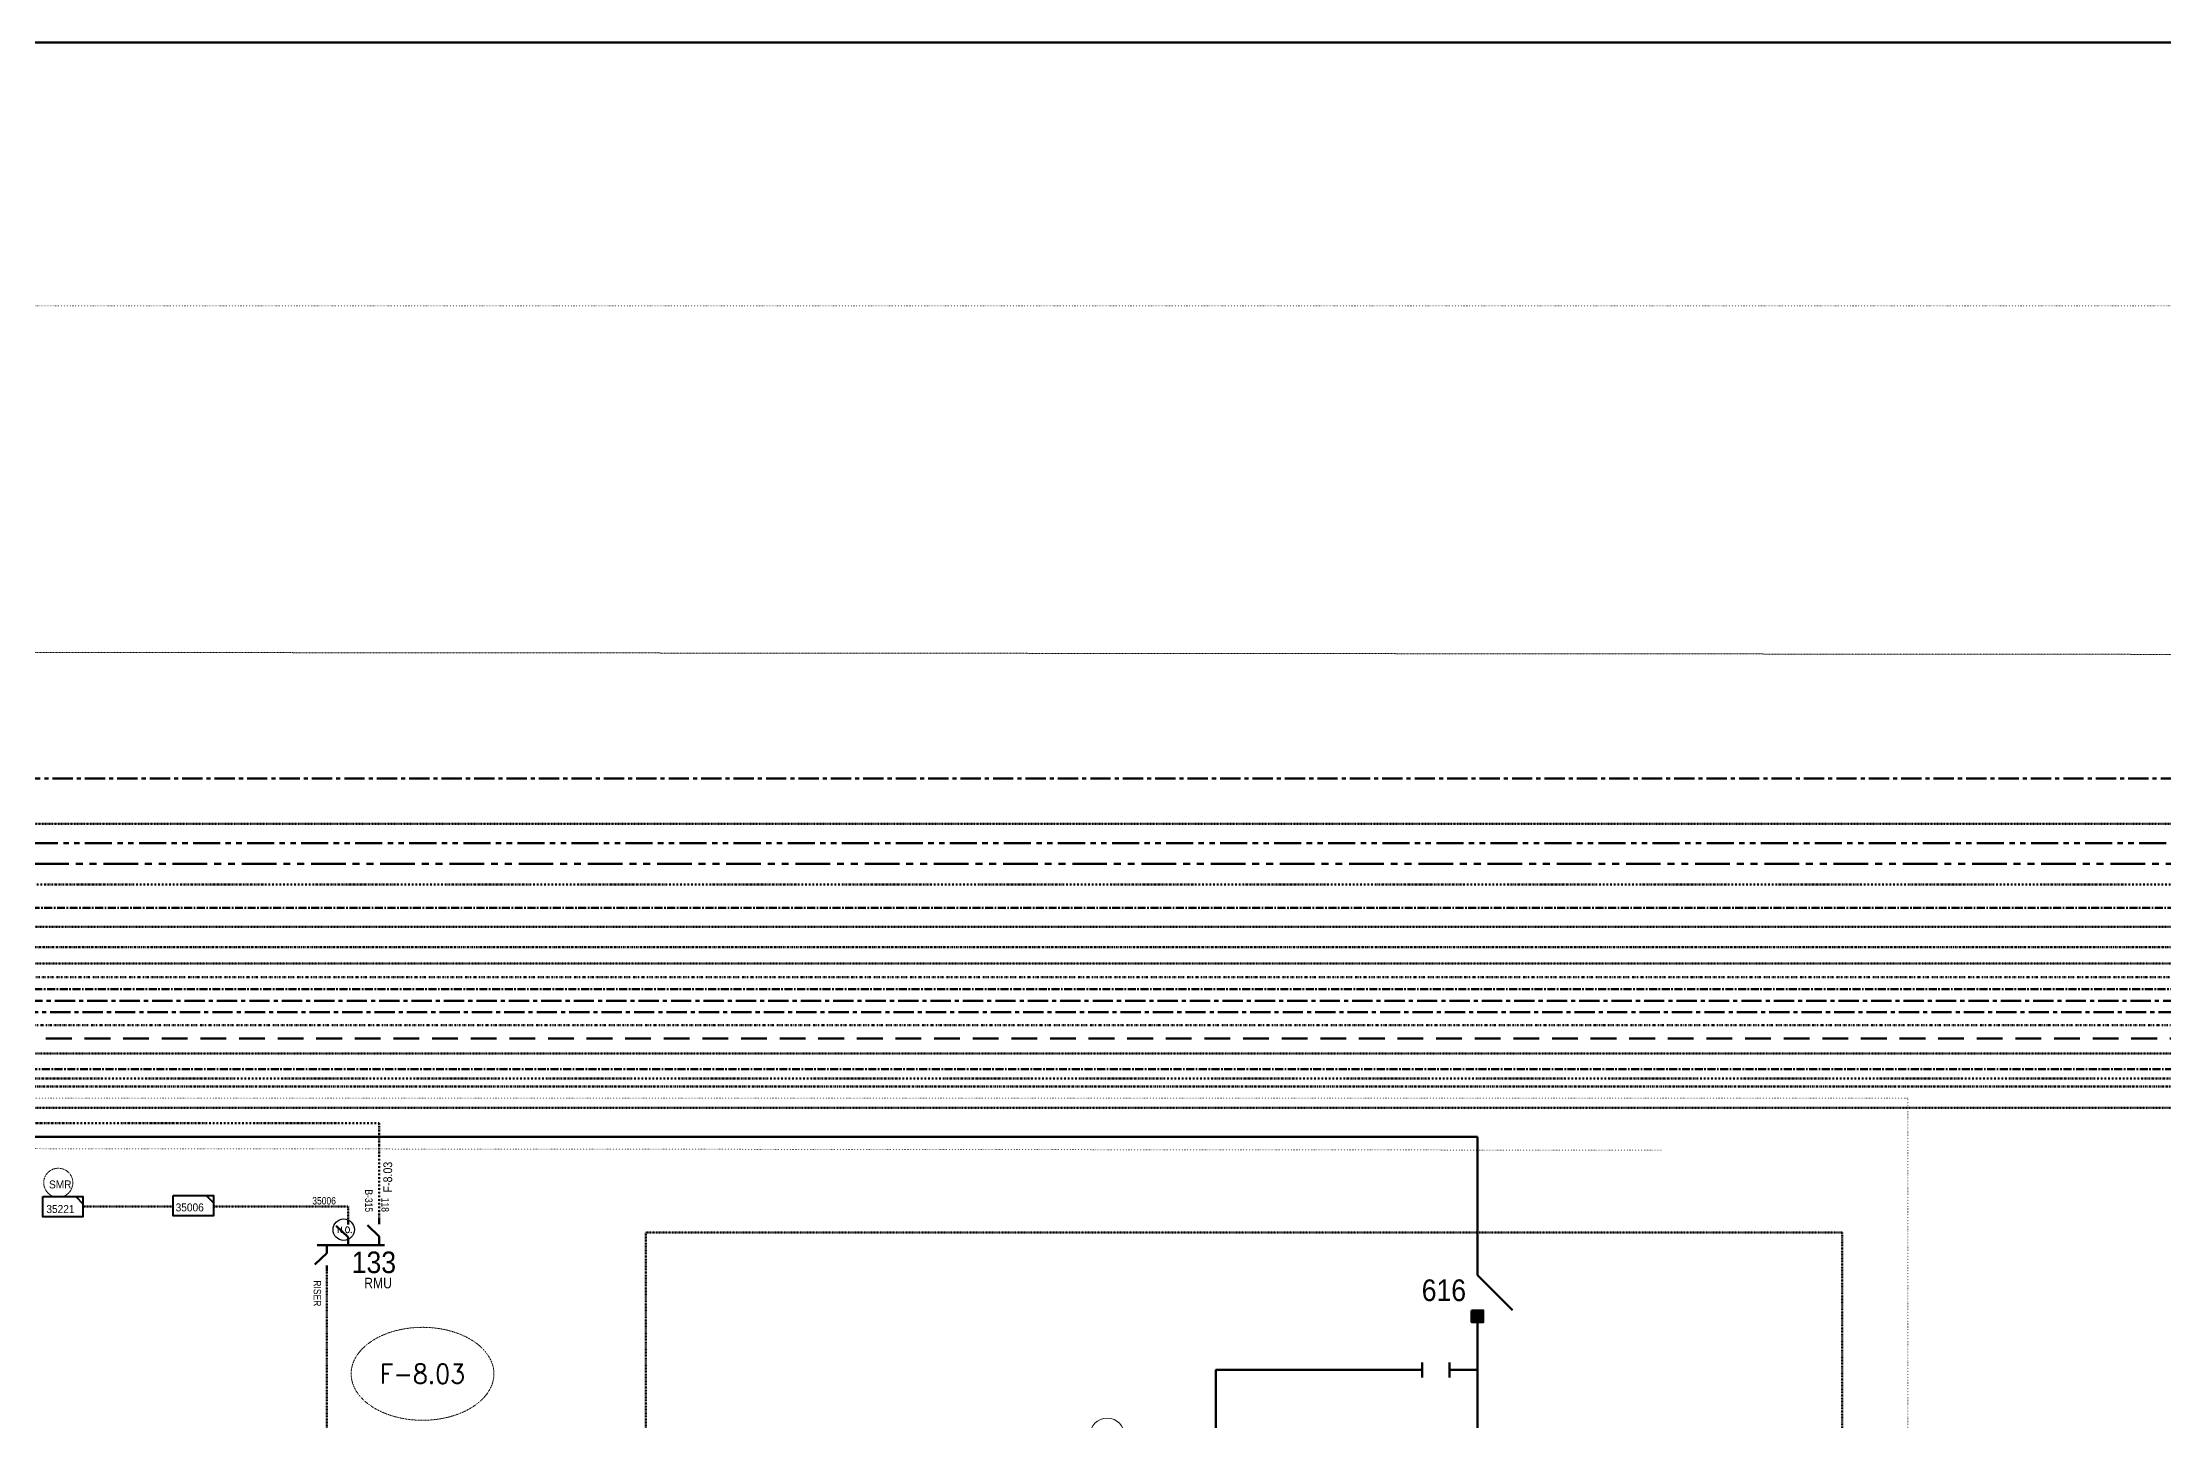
# Model space of a CAD drawing. Header units: metres. Extents: x 65984 to 144644, y -19036 to 23726.
# Drawn here: x 120943 to 121924, y 22197 to 22835 of the extents above; entities that cross this region are included whole.
import ezdxf
from ezdxf.enums import TextEntityAlignment as Align

# ---------------------------------------------------------------- set-up
doc = ezdxf.new("R2010")
doc.units = ezdxf.units.M
doc.header["$MEASUREMENT"] = 0
for name, pattern in [('( Center )', [2, 1.25, -0.25, 0.25, -0.25]), ('( Phantom )', [2.5, 1.25, -0.25, 0.25, -0.25, 0.25, -0.25]), ('DGN Style 1', [0.6, 0, -0.6]), ('DGN Style 2', [0.023128, 0, -0.023128]), ('DGN Style 3', [0.013877, 0, -0.013877]), ('DGN Style 4', [1.6, 0.8, -0.4, 0, -0.4]), ('DGN Style 6', [1.9, 0.7, -0.4, 0, -0.4, 0, -0.4]), ('DGN Style 7', [2, 0.9, -0.4, 0.3, -0.4]), ('HIDDEN2', [2381.25, 1587.5, -793.75])]:
    doc.linetypes.add(name, pattern=pattern)
doc.layers.get('0').update_dxf_attribs({"color": 95, "lineweight": 40})
for name, color, linetype, lineweight in [('ABS', 7, 'Continuous', 40), ('ABS NUMBER', 112, 'Continuous', 30), ('d_eos', 111, 'Continuous', 40), ('d_eos no', 121, 'Continuous', 40), ('d_grid line', 7, 'DGN Style 1', 0), ('d_switch', 95, 'Continuous', 40), ('d_tf no', 6, 'Continuous', 40), ('d_ug cable', 95, 'Continuous', 40), ('d_ug main line', 95, 'Continuous', 40), ('d_ug tf', 1, 'Continuous', 40), ('FDR  1  05', 172, 'Continuous', 40), ('FDR  1  16', 234, 'Continuous', 40), ('fedr no', 95, 'Continuous', 40), ('Level 37', 7, 'Continuous', 0), ('O H MAIN FEEDER', 4, 'Continuous', 100), ('SW N O', 114, 'Continuous', 30)]:
    doc.layers.add(name, color=color, linetype=linetype, lineweight=lineweight)
doc.styles.add('Style-Arial', font='arial.ttf')
doc.styles.add('Style-ENGINEERING', font='ENGINEERING.shx')
doc.styles.add('Style-msdefault', font='msdefault.shx')
doc.styles.add('Style-STANDARD', font='STANDARD.shx')

# ---------------------------------------------------------------- blocks, each defined once
blk = doc.blocks.new('TF_8')
at = {"color": 0, "linetype": 'ByBlock', "lineweight": -2}
blk.add_line((6.3, 4.95), (9.9, 1.35), dxfattribs=at)
blk.add_3dface([(-10.1, 4.95), (9.9, 4.95), (9.9, -5.05), (-10.1, -5.05)], dxfattribs=at)
blk = doc.blocks.new('ABS2_1_1')
at = {"color": 0, "linetype": 'ByBlock', "lineweight": -2, "ltscale": 500}
for q in [(-29900, 43500), (0, 0)]:
    blk.add_line((0, 13600), q, dxfattribs=at)
at = {"color": 0, "linetype": 'ByBlock', "lineweight": -2, "ltscale": 500, "flags": 128}
for points in [[(5000, 43600), (-5000, 43600), (-5000, 53600), (5000, 53600)], [(3791, 49653), (3791, 49653), (3791, 49653)]]:
    blk.add_lwpolyline(points, close=True, dxfattribs=at)
at = {"color": 0, "linetype": 'ByBlock', "lineweight": -2, "ltscale": 500}
for points in [[(5000, 43600), (-5000, 43600), (5000, 53600), (-5000, 53600)], [(3791, 49653), (3791, 49653), (3791, 49653)]]:
    blk.add_solid(points, dxfattribs=at)
blk = doc.blocks.new('*U965')
at = {"layer": 'SW N O', "color": 3, "ltscale": 0.426762}
blk.add_circle((0, 0), 16.8, dxfattribs=at)
at = {"layer": 'SW N O', "color": 3, "style": 'Style-STANDARD'}
blk.add_text('N.O.', height=9.6, dxfattribs=at).set_placement((1.7, -0.2), align=Align.MIDDLE_CENTER)

msp = doc.modelspace()

# ---------------------------------------------------------------- linework, layer by layer
at = {"color": 7, "linetype": '( Phantom )', "lineweight": 106, "ltscale": 12.802868, "flags": 128}
msp.add_lwpolyline([(125651.99, 21392.22), (125651.99, 21375.06), (125221.85, 21375.06), (125221.85, 22454.84), (114309.88, 22454.84), (114309.88, 20185.18)], dxfattribs=at)
at = {"color": 7, "linetype": 'DGN Style 3', "lineweight": 140, "flags": 128}
msp.add_lwpolyline([(125438.87, 21093.68), (125438.87, 21073.41), (125198.57, 21073.41), (125198.57, 22425.72), (114384.5, 22425.72), (114384.5, 20185.18)], dxfattribs=at)
at = {"layer": 'd_eos', "color": 1, "linetype": 'Continuous', "lineweight": 211, "ltscale": 0.542324}
for p, q in [((121084.76, 22287.94), (121084.76, 22290.16)), ((121099.17, 22288.23), (121099.17, 22290.45)), ((121101.57, 22278.46), (121070.43, 22278.46)), ((121074.95, 22278.46), (121074.95, 22274.81)), ((121084.76, 22282.1), (121079.27, 22287.43)), ((121084.77, 22278.45), (121084.77, 22282.1)), ((121099.17, 22282.39), (121093.68, 22287.72)), ((121099.17, 22278.75), (121099.17, 22282.39)), ((121074.94, 22274.81), (121069.45, 22269.48)), ((121074.95, 22268.97), (121074.95, 22266.75))]:
    msp.add_line(p, q, dxfattribs=at)
at = {"layer": 'd_grid line', "color": 7, "linetype": 'DGN Style 1', "lineweight": 0}
msp.add_line((115806.33, 22327.98), (121692.49, 22322.37), dxfattribs=at)
at = {"layer": 'd_grid line', "color": 7, "linetype": 'DGN Style 1', "lineweight": 0, "flags": 128}
for points in [[(133459.31, 19332.1), (133459.31, 22713.04), (107396.84, 22713.01), (107396.84, 19332.06)], [(120816.18, 21746.42), (120816.18, 22346.42), (121806.14, 22346.42), (121806.14, 21746.42)]]:
    msp.add_lwpolyline(points, close=True, dxfattribs=at)
at = {"layer": 'd_ug cable', "color": 1, "linetype": 'DGN Style 3', "lineweight": 0}
msp.add_line((107935.18, 22564.43), (133669.56, 22541.1), dxfattribs=at)
at = {"layer": 'd_ug cable', "color": 1, "linetype": 'DGN Style 3', "lineweight": 100}
msp.add_line((121074.95, 22266.75), (121074.95, 22176.84), dxfattribs=at)
at = {"layer": 'd_ug cable', "color": 3, "linetype": 'DGN Style 3', "lineweight": 100, "flags": 128}
msp.add_lwpolyline([(122580.8, 22028.88), (122580.8, 22408.74), (114426.29, 22408.74), (114426.29, 20316.25), (114440.66, 20316.25), (114440.66, 20304.25)], dxfattribs=at)
at = {"layer": 'd_ug cable', "color": 206, "linetype": 'DGN Style 3', "lineweight": 100, "flags": 128}
msp.add_lwpolyline([(116176.39, 20628.22), (116176.39, 20750.68), (116176.22, 20750.68), (116176.22, 20751.88), (115709.1, 20751.88), (115709.1, 20898.3), (115443.65, 20898.3), (115443.65, 22367.11), (125153.08, 22367.11), (125153.08, 21679.5), (125516.2, 21679.5), (125516.2, 21661.2)], dxfattribs=at)
at = {"layer": 'd_ug cable', "color": 251, "linetype": 'DGN Style 3', "lineweight": 100, "flags": 128}
msp.add_lwpolyline([(116822.57, 20861.14), (116854.81, 20861.14), (116854.81, 20884.92), (116988.56, 20884.92), (116988.56, 22341.95), (125130.38, 22341.95), (125130.38, 21815.39), (125262.38, 21815.39)], dxfattribs=at)
at = {"layer": 'd_ug cable', "color": 18, "linetype": 'DGN Style 3', "lineweight": 100, "flags": 128}
for points in [[(120962.3, 22296.32), (121003.89, 22296.32)], [(121022.57, 22296.32), (121084.76, 22296.32), (121084.76, 22290.16)]]:
    msp.add_lwpolyline(points, dxfattribs=at)
at = {"layer": 'd_ug cable', "color": 1, "linetype": 'DGN Style 2', "lineweight": 100, "flags": 128}
for points in [[(121084.76, 22290.16), (121084.76, 22290.16)], [(121074.95, 22266.75), (121074.95, 22266.75)]]:
    msp.add_lwpolyline(points, close=True, dxfattribs=at)
at = {"layer": 'd_ug cable', "color": 1, "linetype": 'DGN Style 3', "lineweight": 100, "flags": 128}
msp.add_lwpolyline([(121222.46, 21726.77), (121775.69, 21726.78), (121775.68, 22284.24), (121222.46, 22284.24)], close=True, dxfattribs=at)
at = {"layer": 'd_ug cable', "color": 2, "linetype": 'DGN Style 3', "lineweight": 13}
msp.add_circle((120950.75, 22307.32), 6.73, dxfattribs=at)
at = {"layer": 'd_ug cable', "color": 2, "linetype": 'Continuous', "lineweight": 13}
msp.add_circle((121435.86, 22190.36), 8.04, dxfattribs=at)
at = {"layer": 'd_ug main line', "color": 22, "linetype": '( Phantom )', "lineweight": 100, "ltscale": 10, "flags": 128}
msp.add_lwpolyline([(125479.76, 20968.62), (125479.76, 20987.32), (125233.19, 20987.32), (125233.19, 22464.45), (114290.41, 22464.45), (114290.41, 20185.18)], dxfattribs=at)
at = {"layer": 'd_ug main line', "color": 121, "linetype": 'DGN Style 3', "lineweight": 140, "flags": 128}
msp.add_lwpolyline([(125500.34, 21632.77), (125500.34, 21569.2), (125184.72, 21569.2), (125184.72, 22473.3), (115028.87, 22473.3), (115028.87, 20483.64)], dxfattribs=at)
at = {"layer": 'd_ug main line', "color": 157, "linetype": 'DGN Style 4', "lineweight": 140, "flags": 128}
msp.add_lwpolyline([(125418, 21017.36), (125418, 21004.71), (125214.84, 21004.71), (125214.84, 22445.29), (114327.47, 22445.29), (114327.47, 20185.17)], dxfattribs=at)
at = {"layer": 'd_ug main line', "color": 174, "linetype": '( Center )', "lineweight": 140, "ltscale": 2.94, "flags": 128}
for points in [[(125524.68, 21248.61), (125524.68, 21213.46), (125207.01, 21213.46), (125207.01, 22434.54), (114346, 22434.54), (114346, 20185.17)], [(125145.17, 22359.87), (115450.76, 22359.87), (115450.76, 20910.03), (116755.35, 20910.03), (116755.35, 20829.41)]]:
    msp.add_lwpolyline(points, dxfattribs=at)
at = {"layer": 'd_ug main line', "color": 200, "linetype": 'DGN Style 7', "lineweight": 80, "flags": 128}
msp.add_lwpolyline([(125307.46, 21307.97), (125307.46, 21295.49), (125190.57, 21295.49), (125190.57, 22416.23), (114403.03, 22416.23), (114403.03, 20185.18)], dxfattribs=at)
at = {"layer": 'd_ug main line', "color": 22, "linetype": 'DGN Style 6', "lineweight": 140, "flags": 128}
msp.add_lwpolyline([(125618.3, 21115.95), (125618.3, 21061.67), (125180.51, 21061.67), (125180.51, 22402.42), (114449.96, 22402.42), (114449.96, 20327), (114594.27, 20327), (114594.27, 20185.04)], dxfattribs=at)
at = {"layer": 'd_ug main line', "color": 6, "linetype": '( Center )', "lineweight": 140, "ltscale": 2.94, "flags": 128}
msp.add_lwpolyline([(122435.78, 22289.92), (122435.78, 22396.86), (114473.52, 22396.86), (114473.52, 20369.89), (114797.73, 20369.89), (114797.73, 20360.38)], dxfattribs=at)
at = {"layer": 'd_ug main line', "color": 36, "linetype": 'HIDDEN2', "lineweight": 70, "ltscale": 0.0075}
msp.add_lwpolyline([(125386.09, 22374.01), (115436.35, 22374.01), (115436.35, 20892.06), (115702.37, 20892.06), (115702.37, 20746.44), (116184.6, 20746.44), (116184.6, 20578.3), (116242, 20578.3), (116242, 20553.61)], dxfattribs=at)
at = {"layer": 'd_ug main line', "color": 191, "linetype": 'DGN Style 7', "lineweight": 140, "flags": 128}
msp.add_lwpolyline([(125136.56, 22351.77), (116982.25, 22351.77), (116982.25, 20302.89), (116982.25, 20302.89), (116982.25, 19904.76), (116245.06, 19904.76), (116245.06, 20043.28)], dxfattribs=at)
at = {"layer": 'd_ug tf', "color": 134, "linetype": 'DGN Style 4', "lineweight": 140, "flags": 128}
msp.add_lwpolyline([(116559.62, 20376.8), (116559.62, 20301.65), (116974.8, 20301.65), (116974.8, 22355.48), (125242.66, 22355.48), (125242.66, 22015.01), (125262.38, 22015.01)], dxfattribs=at)
at = {"layer": 'FDR  1  16', "color": 30, "linetype": '( Center )', "lineweight": 70, "ltscale": 7.500037, "flags": 128}
msp.add_lwpolyline([(125479.84, 22171.71), (125254.23, 22171.71), (125254.23, 22494.32), (115424.58, 22494.32), (115424.58, 20879.68), (115646.95, 20879.68), (115646.95, 20384.27), (115406.48, 20384.27), (115406.48, 19836.9), (115912.03, 19836.9), (115912.03, 19932.73)], dxfattribs=at)
at = {"layer": 'FDR  1  16', "color": 30, "linetype": '( Center )', "lineweight": 106, "ltscale": 7.500037, "flags": 128}
msp.add_lwpolyline([(114989.91, 20379.15), (114989.91, 20383.49), (114490.69, 20383.49), (114490.69, 22391.54), (122508.29, 22391.54), (122508.29, 22028.88)], dxfattribs=at)
at = {"layer": 'FDR  1  16', "color": 1, "linetype": '( Center )', "lineweight": 70, "ltscale": 7.500037, "flags": 128}
msp.add_lwpolyline([(115013.01, 20327.78), (115013.01, 20397.59), (114501.68, 20397.59), (114501.68, 22386.17), (125172.75, 22386.17), (125172.75, 21502.07), (125488.92, 21502.07)], dxfattribs=at)
at = {"layer": 'FDR  1  16', "color": 30, "linetype": 'DGN Style 6', "lineweight": 70, "flags": 128}
msp.add_lwpolyline([(125349.75, 21236.28), (125349.75, 21221.49), (125166.12, 21221.49), (125166.12, 22380.22), (114512.89, 22380.22), (114512.89, 20408.44), (115057.63, 20408.44), (115057.63, 20185.04)], dxfattribs=at)
at = {"layer": 'fedr no', "color": 82, "linetype": 'DGN Style 3', "lineweight": 13, "true_color": 0x1dc70e}
msp.add_ellipse((121119.2, 22218.94), major_axis=(33.02, 0), ratio=0.651175, dxfattribs=at)
at = {"layer": 'O H MAIN FEEDER', "color": 80, "lineweight": 211, "ltscale": 30}
msp.add_line((121607.05, 22328.62), (118893.15, 22328.62), dxfattribs=at)
at = {"layer": 'O H MAIN FEEDER', "color": 80, "lineweight": 211, "ltscale": 6}
msp.add_line((121607.05, 22328.62), (121607.05, 22270.14), dxfattribs=at)
at = {"layer": 'O H MAIN FEEDER', "color": 1, "lineweight": 211, "ltscale": 6}
msp.add_line((121607.05, 22242.8), (121607.05, 22025.76), dxfattribs=at)
at = {"layer": 'O H MAIN FEEDER', "color": 1, "lineweight": 211, "ltscale": 30}
for p, q in [((121581.44, 22224.19), (121581.44, 22217.22)), ((121594.13, 22224.19), (121594.13, 22217.22))]:
    msp.add_line(p, q, dxfattribs=at)
at = {"layer": 'O H MAIN FEEDER', "color": 140, "lineweight": 211, "ltscale": 0.498271, "flags": 128}
msp.add_lwpolyline([(106943.88, 22834.83), (144644.11, 22834.83), (144644.11, 19389.49), (106943.88, 19389.49)], close=True, dxfattribs=at)
at = {"layer": 'O H MAIN FEEDER', "color": 1, "linetype": 'DGN Style 4', "lineweight": 211, "flags": 128}
msp.add_lwpolyline([(117138.18, 22227.35), (117138.18, 22334.94), (121099.17, 22334.94), (121099.17, 22290.45)], dxfattribs=at)
at = {"layer": 'O H MAIN FEEDER', "color": 1, "lineweight": 211, "ltscale": 30, "flags": 128}
for points in [[(121581.44, 22220.71), (121486.14, 22220.71), (121486.14, 22176.84)], [(121607.05, 22220.71), (121594.13, 22220.71)]]:
    msp.add_lwpolyline(points, dxfattribs=at)

# ---------------------------------------------------------------- block references
at = {"layer": 'ABS', "color": 7, "linetype": 'Continuous', "lineweight": 211, "ltscale": 0.812883, "xscale": 0.0005446322480400586, "yscale": 0.0005446322480400586, "zscale": 0.000360672857092237, "rotation": 179.9999928008099}
msp.add_blockref('ABS2_1_1', (121607.05, 22271.99), dxfattribs=at)
at = {"layer": 'FDR  1  05', "color": 2, "linetype": 'Continuous', "lineweight": 40, "xscale": 0.9317538095391216, "yscale": 0.9317538095391216, "zscale": 0.4267622666565712, "rotation": 359.9999999999999}
msp.add_blockref('TF_8', (120952.95, 22296.32), dxfattribs=at)
at = {"layer": 'FDR  1  05', "color": 18, "linetype": 'Continuous', "lineweight": 40, "xscale": 0.9317538095391216, "yscale": 0.9317538095391216, "zscale": 0.4267622666565712, "rotation": 359.9999999999999}
msp.add_blockref('TF_8', (121013.3, 22296.76), dxfattribs=at)
at = {"layer": 'SW N O', "color": 3, "xscale": 0.2950694635422144, "yscale": 0.2950694635422144, "zscale": 0.2950694635422144}
msp.add_blockref('*U965', (121082.77, 22285.6), dxfattribs=at)

# ---------------------------------------------------------------- texts
at = {"layer": 'ABS NUMBER', "color": 7, "lineweight": 140, "style": 'Style-Arial', "width": 0.88}
msp.add_text('616', height=10, dxfattribs=at).set_placement((121581.3, 22262.59), align=Align.TOP_LEFT)
at = {"layer": 'd_eos no', "color": 7, "linetype": 'Continuous', "lineweight": 140, "style": 'Style-Arial', "width": 0.88}
msp.add_text('133', height=10, dxfattribs=at).set_placement((121106.96, 22265.51), align=Align.RIGHT)
at = {"layer": 'd_switch', "color": 1, "linetype": 'Continuous', "lineweight": 30, "style": 'Style-msdefault', "width": 0.9}
msp.add_text('F-8.03', height=4.085, rotation=90, dxfattribs=at).set_placement((121101.07, 22302.83), align=Align.TOP_LEFT)
at = {"layer": 'd_tf no', "color": 1, "linetype": 'Continuous', "lineweight": 40, "style": 'Style-msdefault', "width": 0.945946}
msp.add_text('SMR', height=3.7, dxfattribs=at).set_placement((120946.46, 22308.39), align=Align.TOP_LEFT)
at = {"layer": 'd_tf no', "color": 18, "linetype": 'Continuous', "lineweight": 40, "style": 'Style-msdefault', "width": 0.945946}
msp.add_text('35006', height=3.7, dxfattribs=at).set_placement((121005.03, 22297.76), align=Align.TOP_LEFT)
at = {"layer": 'd_tf no', "color": 2, "linetype": 'Continuous', "lineweight": 40, "style": 'Style-msdefault', "width": 0.945946}
msp.add_text('35221', height=3.7, dxfattribs=at).set_placement((120945.24, 22297), align=Align.TOP_LEFT)
at = {"layer": 'fedr no', "color": 6, "linetype": 'Continuous', "lineweight": 40, "insert": (121119.2, 22218.94), "char_height": 8.852, "attachment_point": 5, "style": 'Style-STANDARD'}
msp.add_mtext('F-8.03\\P', dxfattribs=at)
at = {"layer": 'Level 37', "color": 7, "linetype": 'Continuous', "lineweight": 53, "style": 'Style-ENGINEERING', "width": 0.857143}
msp.add_text('35006', height=3.43, dxfattribs=at).set_placement((121068.22, 22297.26))
for s, p in [('B-315', (121092.65, 22304.23)), ('118', (121100.22, 22300.36)), ('RISER', (121068.85, 22262.15))]:
    msp.add_text(s, height=3.43, rotation=270, dxfattribs=at).set_placement(p)
at = {"layer": 'Level 37', "color": 7, "linetype": 'Continuous', "lineweight": 100, "style": 'Style-msdefault', "width": 0.86}
msp.add_text('RMU', height=4.9, rotation=0.00037, dxfattribs=at).set_placement((121092.23, 22258.48))

doc.saveas('drawing.dxf')
